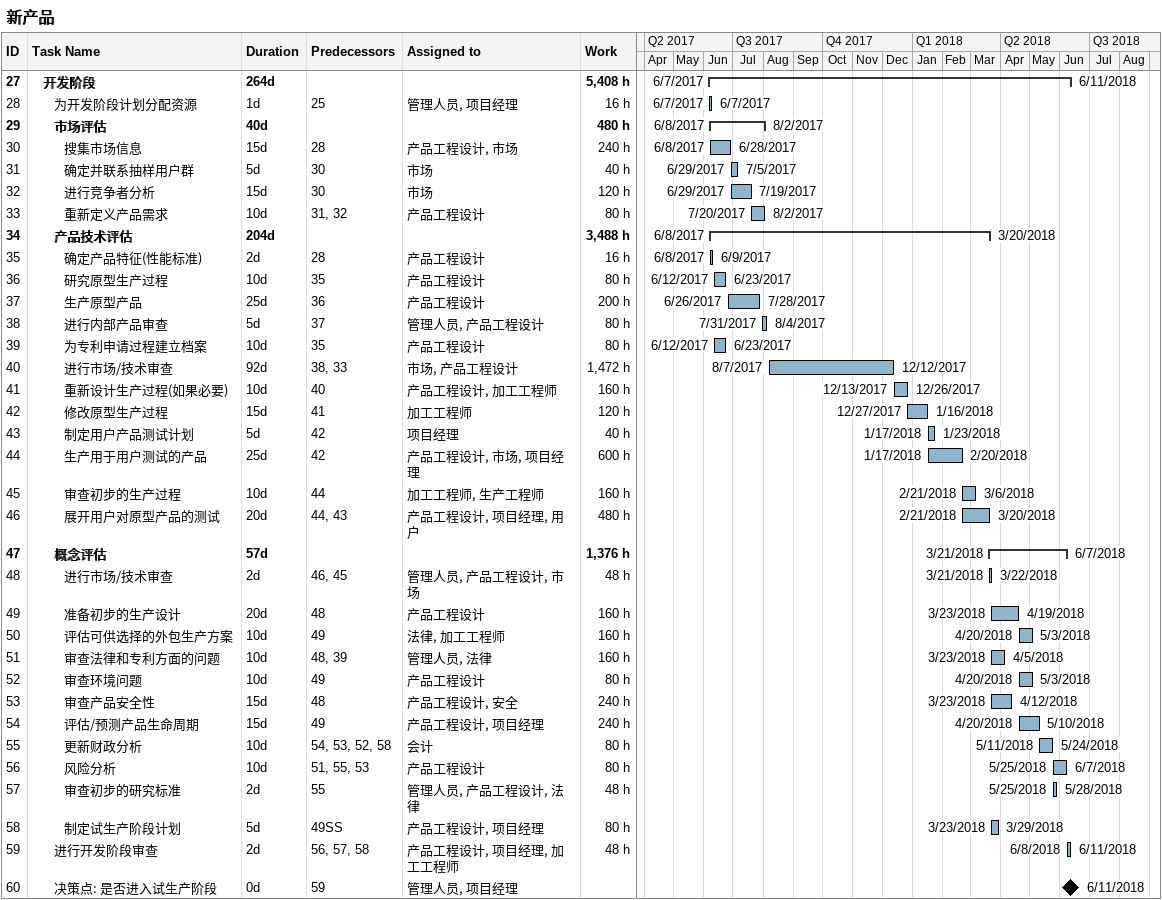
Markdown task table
新产品

| ID | Level | Task | Duration | Start | Finish | Predecessors | Resources | Work (h) |
|---|---|---|---|---|---|---|---|---|
| 27 | 2 | **开发阶段** | 264d | 2017-06-07 | 2018-06-11 |  |  | 5408 |
| 28 | 3 | 为开发阶段计划分配资源 | 1d | 2017-06-07 | 2017-06-07 | 25 | 管理人员, 项目经理 | 16 |
| 29 | 3 | **市场评估** | 40d | 2017-06-08 | 2017-08-02 |  |  | 480 |
| 30 | 4 | 搜集市场信息 | 15d | 2017-06-08 | 2017-06-28 | 28 | 产品工程设计, 市场 | 240 |
| 31 | 4 | 确定并联系抽样用户群 | 5d | 2017-06-29 | 2017-07-05 | 30 | 市场 | 40 |
| 32 | 4 | 进行竞争者分析 | 15d | 2017-06-29 | 2017-07-19 | 30 | 市场 | 120 |
| 33 | 4 | 重新定义产品需求 | 10d | 2017-07-20 | 2017-08-02 | 31, 32 | 产品工程设计 | 80 |
| 34 | 3 | **产品技术评估** | 204d | 2017-06-08 | 2018-03-20 |  |  | 3488 |
| 35 | 4 | 确定产品特征(性能标准) | 2d | 2017-06-08 | 2017-06-09 | 28 | 产品工程设计 | 16 |
| 36 | 4 | 研究原型生产过程 | 10d | 2017-06-12 | 2017-06-23 | 35 | 产品工程设计 | 80 |
| 37 | 4 | 生产原型产品 | 25d | 2017-06-26 | 2017-07-28 | 36 | 产品工程设计 | 200 |
| 38 | 4 | 进行内部产品审查 | 5d | 2017-07-31 | 2017-08-04 | 37 | 管理人员, 产品工程设计 | 80 |
| 39 | 4 | 为专利申请过程建立档案 | 10d | 2017-06-12 | 2017-06-23 | 35 | 产品工程设计 | 80 |
| 40 | 4 | 进行市场/技术审查 | 92d | 2017-08-07 | 2017-12-12 | 38, 33 | 市场, 产品工程设计 | 1472 |
| 41 | 4 | 重新设计生产过程(如果必要) | 10d | 2017-12-13 | 2017-12-26 | 40 | 产品工程设计, 加工工程师 | 160 |
| 42 | 4 | 修改原型生产过程 | 15d | 2017-12-27 | 2018-01-16 | 41 | 加工工程师 | 120 |
| 43 | 4 | 制定用户产品测试计划 | 5d | 2018-01-17 | 2018-01-23 | 42 | 项目经理 | 40 |
| 44 | 4 | 生产用于用户测试的产品 | 25d | 2018-01-17 | 2018-02-20 | 42 | 产品工程设计, 市场, 项目经理 | 600 |
| 45 | 4 | 审查初步的生产过程 | 10d | 2018-02-21 | 2018-03-06 | 44 | 加工工程师, 生产工程师 | 160 |
| 46 | 4 | 展开用户对原型产品的测试 | 20d | 2018-02-21 | 2018-03-20 | 44, 43 | 产品工程设计, 项目经理, 用户 | 480 |
| 47 | 3 | **概念评估** | 57d | 2018-03-21 | 2018-06-07 |  |  | 1376 |
| 48 | 4 | 进行市场/技术审查 | 2d | 2018-03-21 | 2018-03-22 | 46, 45 | 管理人员, 产品工程设计, 市场 | 48 |
| 49 | 4 | 准备初步的生产设计 | 20d | 2018-03-23 | 2018-04-19 | 48 | 产品工程设计 | 160 |
| 50 | 4 | 评估可供选择的外包生产方案 | 10d | 2018-04-20 | 2018-05-03 | 49 | 法律, 加工工程师 | 160 |
| 51 | 4 | 审查法律和专利方面的问题 | 10d | 2018-03-23 | 2018-04-05 | 48, 39 | 管理人员, 法律 | 160 |
| 52 | 4 | 审查环境问题 | 10d | 2018-04-20 | 2018-05-03 | 49 | 产品工程设计 | 80 |
| 53 | 4 | 审查产品安全性 | 15d | 2018-03-23 | 2018-04-12 | 48 | 产品工程设计, 安全 | 240 |
| 54 | 4 | 评估/预测产品生命周期 | 15d | 2018-04-20 | 2018-05-10 | 49 | 产品工程设计, 项目经理 | 240 |
| 55 | 4 | 更新财政分析 | 10d | 2018-05-11 | 2018-05-24 | 54, 53, 52, 58 | 会计 | 80 |
| 56 | 4 | 风险分析 | 10d | 2018-05-25 | 2018-06-07 | 51, 55, 53 | 产品工程设计 | 80 |
| 57 | 4 | 审查初步的研究标准 | 2d | 2018-05-25 | 2018-05-28 | 55 | 管理人员, 产品工程设计, 法律 | 48 |
| 58 | 4 | 制定试生产阶段计划 | 5d | 2018-03-23 | 2018-03-29 | 49SS | 产品工程设计, 项目经理 | 80 |
| 59 | 3 | 进行开发阶段审查 | 2d | 2018-06-08 | 2018-06-11 | 56, 57, 58 | 产品工程设计, 项目经理, 加工工程师 | 48 |
| 60 | 3 | 决策点: 是否进入试生产阶段 | 0d | 2018-06-11 | 2018-06-11 | 59 | 管理人员, 项目经理 |  |
